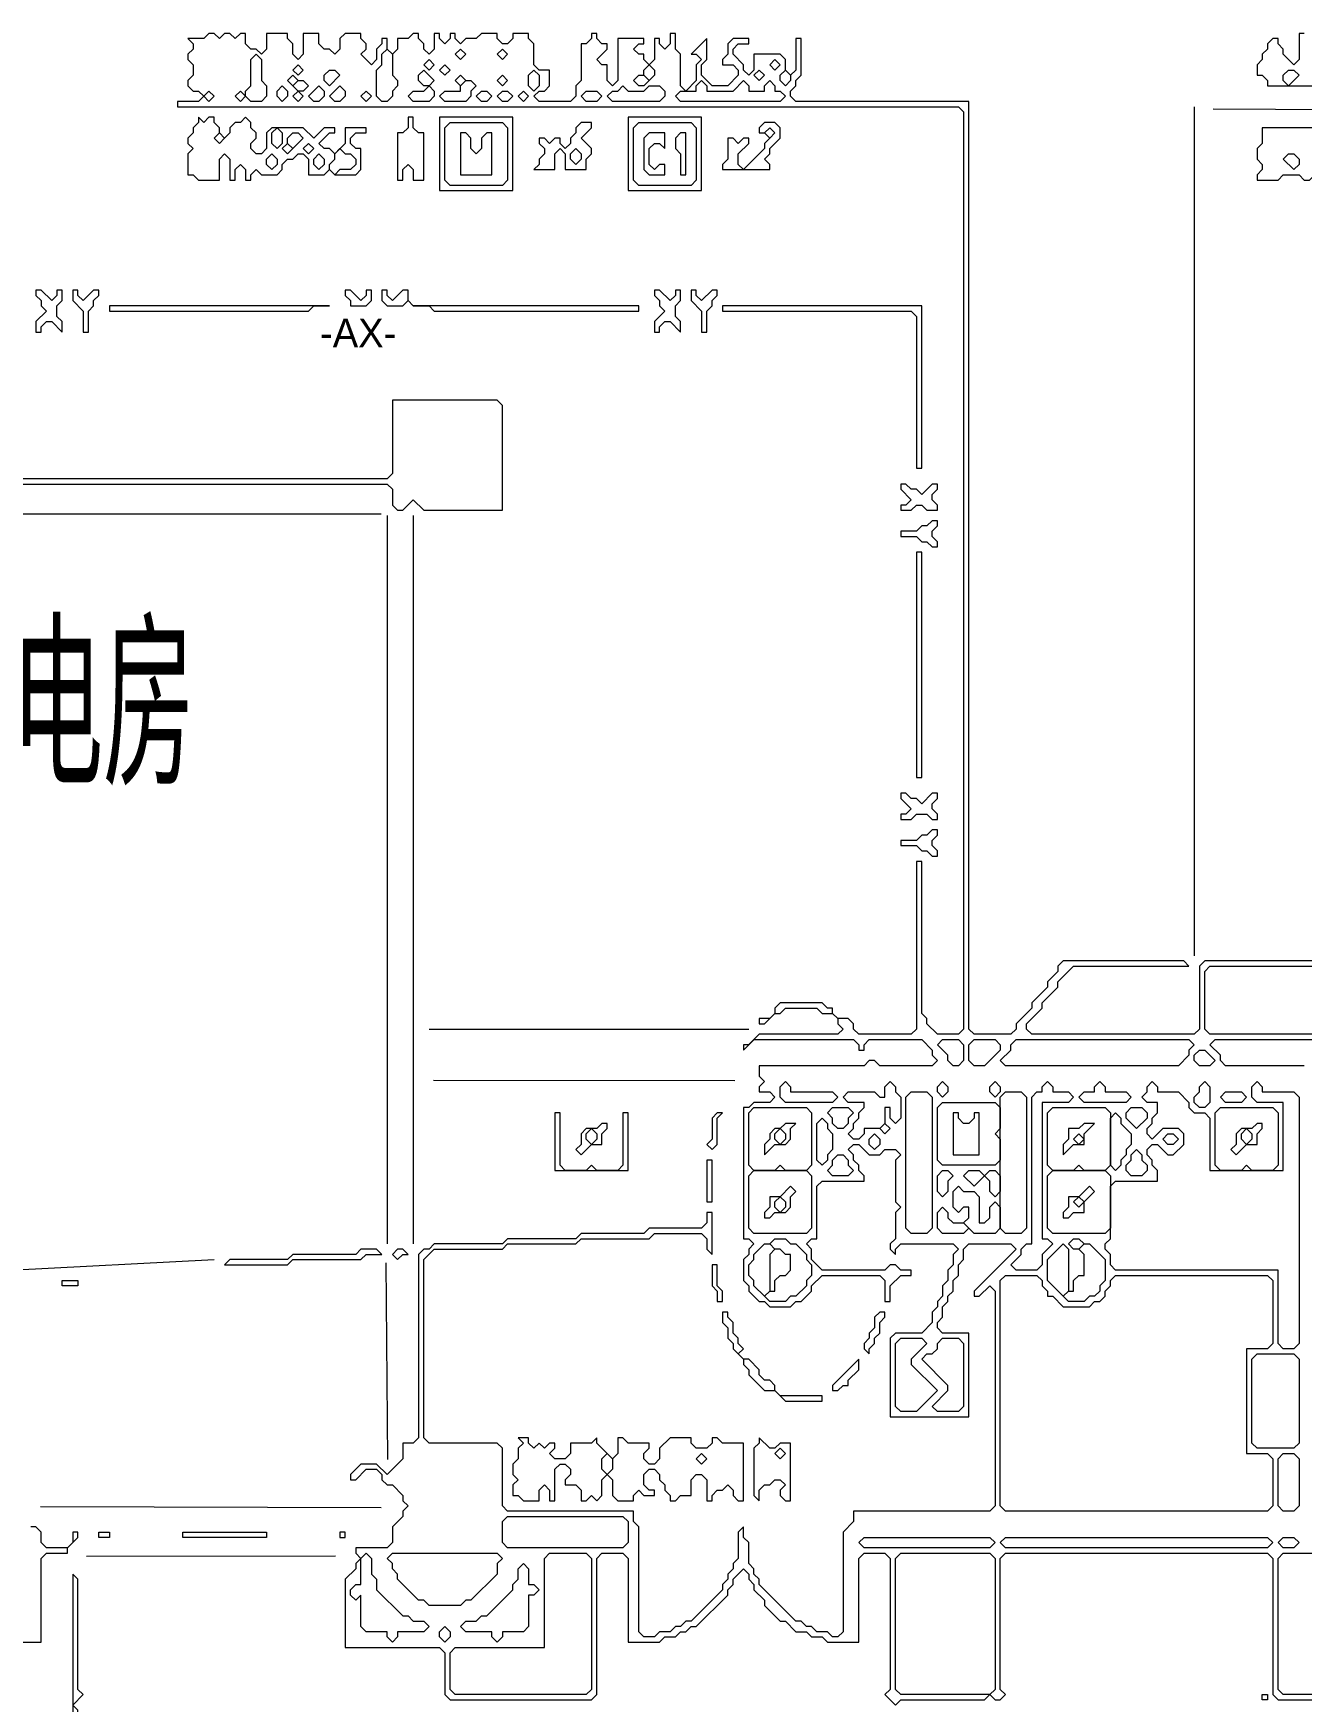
# Model space of a CAD drawing. Extents: x 67 to 3049, y 50 to 1736.
# Drawn here: x 1585.5 to 1827.5, y 301.7 to 620 of the extents above; entities that cross this region are included whole.
import ezdxf

# ---------------------------------------------------------------- set-up
doc = ezdxf.new("R2010")
doc.units = 0
for name, color, linetype, lineweight in [('OCR_TEXT', 6, 'Continuous', 0), ('TEXT_FALLBACK_OUTLINE', 2, 'Continuous', 0), ('TRACE_CURVE', 6, 'Continuous', 0), ('TRACE_STRAIGHT', 5, 'Continuous', 0), ('TRACE_TEXT_SYMBOL', 6, 'Continuous', 0)]:
    doc.layers.add(name, color=color, linetype=linetype, lineweight=lineweight)
doc.styles.add('wqy-unicode', font='wqy-unicode.lff')

msp = doc.modelspace()

# ---------------------------------------------------------------- linework, layer by layer
at = {"layer": 'TEXT_FALLBACK_OUTLINE', "color": 2}
for points in [[(1828, 620), (1827, 620), (1827, 615), (1826, 614), (1824, 616), (1824, 617), (1823, 618), (1823, 619), (1822, 619), (1821, 618), (1821, 617), (1820, 616), (1820, 615), (1819, 614), (1819, 612), (1820, 612), (1821, 611), (1821, 610), (1838, 610)], [(1617, 604), (1617, 603), (1616, 602), (1616, 601), (1615, 600), (1615, 599), (1616, 598), (1615, 597), (1615, 593), (1616, 593), (1617, 592), (1621, 592), (1621, 596), (1622, 597), (1623, 596), (1623, 592), (1624, 592), (1624, 594), (1625, 595), (1626, 594), (1626, 592), (1627, 592), (1627, 593), (1628, 594), (1629, 593), (1632, 593), (1633, 594), (1633, 595), (1634, 596), (1635, 596), (1636, 597), (1637, 597), (1638, 596), (1638, 593), (1641, 593), (1642, 594), (1643, 593), (1647, 593), (1648, 594), (1648, 598), (1647, 598), (1646, 599), (1646, 600), (1647, 601), (1649, 601), (1649, 602), (1645, 602), (1645, 599), (1643, 597), (1642, 598), (1641, 598), (1640, 599), (1642, 601), (1643, 601), (1643, 602), (1641, 602), (1639, 600), (1637, 602), (1631, 602), (1630, 601), (1630, 598), (1629, 597), (1628, 597), (1627, 598)], [(1627, 598), (1627, 599), (1628, 600), (1628, 601), (1627, 602), (1627, 603), (1626, 604), (1625, 603), (1624, 603), (1623, 602), (1623, 601), (1622, 600), (1621, 601), (1621, 602), (1620, 603), (1620, 604), (1619, 604), (1618, 603), (1617, 604)], [(1678, 352), (1679, 351), (1678, 350), (1678, 348), (1677, 347), (1677, 345), (1678, 344), (1677, 343), (1677, 341), (1678, 341), (1679, 340), (1682, 340), (1682, 342), (1683, 343), (1684, 342), (1684, 340), (1685, 340), (1685, 346), (1686, 347), (1687, 347), (1688, 346), (1688, 345), (1687, 344), (1687, 343), (1689, 343), (1690, 342), (1690, 340), (1691, 340), (1692, 341), (1693, 340), (1694, 341), (1694, 344), (1695, 345), (1696, 344), (1696, 341), (1697, 340), (1700, 340), (1700, 341), (1701, 342), (1702, 341), (1704, 341), (1704, 342), (1703, 342), (1702, 343), (1702, 345), (1703, 346), (1704, 346), (1705, 345), (1705, 344), (1706, 343), (1706, 342), (1707, 341), (1707, 340), (1708, 340), (1709, 341), (1711, 341), (1711, 344), (1712, 345), (1713, 345), (1714, 344), (1714, 340), (1715, 340), (1715, 341), (1716, 342)], [(1716, 342), (1717, 342), (1718, 343), (1719, 342), (1719, 341), (1720, 340), (1721, 340), (1721, 351), (1717, 351), (1716, 352), (1715, 352), (1715, 351), (1714, 350), (1712, 350), (1711, 351), (1711, 352), (1707, 352), (1705, 350), (1705, 348), (1704, 347), (1703, 347), (1702, 348), (1702, 349), (1703, 350), (1703, 351), (1699, 351), (1698, 352), (1697, 352), (1697, 349), (1696, 348), (1693, 351), (1693, 352), (1692, 351), (1688, 351), (1688, 349), (1687, 348), (1685, 348), (1684, 349), (1685, 350), (1685, 351), (1684, 351), (1683, 350), (1682, 351), (1681, 350), (1680, 351), (1680, 352), (1678, 352)]]:
    msp.add_lwpolyline(points, dxfattribs=at)
for points in [[(1824, 612), (1825, 613), (1826, 613), (1827, 612), (1825, 610), (1824, 611)], [(1631, 601), (1632, 602), (1633, 601), (1633, 599), (1632, 598), (1631, 599)], [(1657, 604), (1657, 602), (1656, 601), (1655, 601), (1655, 592), (1656, 592), (1656, 594), (1657, 595), (1658, 594), (1658, 592), (1660, 592), (1660, 601), (1659, 601), (1658, 602), (1658, 604)], [(1663, 604), (1663, 590), (1677, 590), (1677, 604)], [(1664, 602), (1665, 603), (1675, 603), (1676, 602), (1676, 592), (1675, 591), (1665, 591), (1664, 592)], [(1690, 603), (1689, 602), (1689, 601), (1688, 600), (1688, 599), (1687, 598), (1686, 599), (1686, 600), (1685, 600), (1684, 599), (1683, 600), (1682, 600), (1682, 599), (1683, 598), (1683, 597), (1682, 596), (1682, 595), (1681, 594), (1685, 594), (1685, 597), (1686, 598), (1687, 597), (1687, 594), (1691, 594), (1691, 596), (1692, 597), (1692, 598), (1690, 600), (1692, 602), (1692, 603)], [(1699, 604), (1699, 590), (1713, 590), (1713, 604)], [(1700, 602), (1701, 603), (1711, 603), (1712, 602), (1712, 592), (1711, 591), (1701, 591), (1700, 592)], [(1725, 603), (1724, 602), (1724, 601), (1725, 601), (1726, 600), (1725, 599), (1725, 598), (1721, 594), (1720, 595), (1720, 597), (1722, 599), (1722, 600), (1721, 600), (1720, 599), (1719, 600), (1718, 600), (1718, 596), (1717, 595), (1717, 594), (1726, 594), (1726, 595), (1725, 596), (1726, 597), (1726, 598), (1728, 600), (1728, 602), (1727, 603)], [(1725, 601), (1726, 602), (1727, 601), (1726, 600)], [(1820, 602), (1820, 599), (1819, 598), (1819, 596), (1820, 595), (1820, 594), (1819, 593), (1819, 592), (1823, 592), (1824, 593), (1827, 593), (1828, 592), (1829, 592), (1830, 593), (1831, 592), (1833, 592), (1835, 594), (1835, 597), (1834, 597), (1833, 596), (1832, 597), (1832, 602)], [(1620, 600), (1621, 601), (1622, 600), (1621, 599)], [(1633, 598), (1634, 599), (1635, 598), (1634, 597)], [(1634, 600), (1635, 601), (1636, 601), (1637, 600), (1635, 598), (1634, 599)], [(1637, 598), (1638, 599), (1639, 598), (1638, 597)], [(1667, 601), (1667, 593), (1673, 593), (1673, 601), (1672, 601), (1671, 600), (1671, 598), (1670, 597), (1669, 598), (1669, 600), (1668, 601)], [(1703, 601), (1702, 600), (1702, 594), (1703, 593), (1706, 593), (1706, 595), (1705, 595), (1704, 594), (1703, 595), (1703, 598), (1704, 599), (1705, 599), (1706, 598), (1706, 601)], [(1709, 601), (1708, 600), (1708, 598), (1709, 597), (1709, 593), (1710, 593), (1710, 601)], [(1630, 596), (1631, 597), (1632, 596), (1632, 595), (1631, 594), (1630, 595)], [(1639, 596), (1640, 597), (1641, 596), (1641, 595), (1640, 594), (1639, 595)], [(1643, 597), (1644, 598), (1645, 597), (1646, 597), (1647, 596), (1647, 595), (1646, 594), (1644, 594), (1643, 593), (1642, 594), (1642, 595), (1643, 596)], [(1688, 597), (1689, 598), (1690, 597), (1690, 596), (1689, 595), (1688, 596)], [(1824, 596), (1825, 597), (1826, 597), (1827, 596), (1827, 595), (1826, 594)], [(1586, 571), (1586, 570), (1587, 569), (1587, 568), (1588, 567), (1586, 565), (1586, 563), (1587, 563), (1587, 564), (1588, 565), (1589, 565), (1591, 563), (1591, 565), (1590, 566), (1590, 568), (1591, 569), (1591, 571), (1590, 571), (1590, 570), (1589, 569), (1587, 571)], [(1593, 571), (1593, 569), (1595, 567), (1595, 563), (1596, 563), (1596, 567), (1597, 568), (1597, 569), (1598, 570), (1598, 571), (1597, 571), (1595, 569), (1594, 570), (1594, 571)], [(1704, 571), (1704, 570), (1705, 569), (1705, 568), (1706, 567), (1704, 565), (1704, 563), (1705, 563), (1705, 564), (1706, 565), (1707, 565), (1709, 563), (1709, 565), (1708, 566), (1708, 568), (1709, 569), (1709, 571), (1708, 571), (1708, 570), (1707, 569), (1705, 571)], [(1711, 571), (1711, 569), (1713, 567), (1713, 563), (1714, 563), (1714, 567), (1715, 568), (1715, 569), (1716, 570), (1716, 571), (1715, 571), (1713, 569), (1712, 570), (1712, 571)], [(1751, 534), (1751, 533), (1753, 531), (1752, 530), (1751, 530), (1751, 529), (1753, 529), (1754, 530), (1755, 530), (1756, 529), (1758, 529), (1758, 530), (1757, 531), (1757, 532), (1758, 533), (1758, 534), (1757, 534), (1755, 532), (1754, 533), (1753, 533), (1752, 534)], [(1757, 527), (1756, 526), (1755, 526), (1754, 525), (1751, 525), (1751, 524), (1754, 524), (1755, 523), (1756, 523), (1757, 522), (1758, 522), (1758, 523), (1757, 524), (1757, 525), (1758, 526), (1758, 527)], [(1751, 475), (1751, 474), (1753, 472), (1752, 471), (1751, 471), (1751, 470), (1753, 470), (1754, 471), (1756, 471), (1757, 470), (1758, 470), (1758, 471), (1757, 472), (1757, 473), (1758, 474), (1758, 475), (1757, 475), (1755, 473), (1754, 474), (1753, 474), (1752, 475)], [(1757, 468), (1756, 467), (1755, 467), (1754, 466), (1751, 466), (1751, 465), (1754, 465), (1755, 464), (1756, 464), (1757, 463), (1758, 463), (1758, 464), (1757, 465), (1757, 466), (1758, 467), (1758, 468)], [(1724, 352), (1724, 351), (1723, 350), (1723, 341), (1724, 340), (1724, 342), (1725, 343), (1726, 343), (1727, 344), (1728, 344), (1729, 343), (1728, 342), (1728, 341), (1729, 340), (1730, 340), (1730, 351), (1728, 351), (1727, 350), (1726, 350)], [(1694, 348), (1695, 349), (1696, 348), (1696, 346), (1695, 345), (1694, 346)], [(1712, 348), (1713, 349), (1714, 348), (1713, 347)], [(1727, 349), (1728, 350), (1729, 349), (1728, 348)]]:
    msp.add_lwpolyline(points, close=True, dxfattribs=at)
at = {"layer": 'TRACE_CURVE', "color": 6}
for points in [[(1619, 620), (1618, 619), (1615, 619), (1616, 618), (1616, 617), (1615, 616), (1615, 615), (1616, 614), (1616, 612), (1615, 611), (1615, 610), (1616, 609), (1617, 609), (1618, 608), (1617, 607), (1613, 607), (1613, 606), (1762, 606), (1763, 605), (1763, 430), (1762, 429), (1758, 429), (1756, 431), (1756, 432), (1755, 433), (1755, 462), (1754, 462), (1754, 430), (1753, 429), (1743, 429), (1742, 430), (1742, 431), (1741, 432), (1739, 432), (1738, 433), (1738, 434), (1737, 434), (1736, 435), (1728, 435), (1727, 434), (1727, 433), (1726, 432), (1724, 432), (1724, 431), (1725, 431), (1727, 433), (1728, 433), (1729, 434), (1735, 434), (1736, 433), (1738, 433), (1739, 432), (1739, 431), (1740, 430), (1739, 429), (1724, 429), (1722, 427), (1721, 427), (1721, 426), (1723, 428), (1742, 428), (1743, 427), (1743, 426), (1744, 426)], [(1641, 617), (1640, 618), (1640, 620), (1637, 620), (1637, 616), (1636, 615), (1635, 616), (1635, 618), (1634, 619), (1634, 620), (1630, 620), (1630, 617), (1629, 616), (1628, 617), (1627, 617), (1626, 618), (1626, 620), (1625, 620), (1624, 619), (1623, 620), (1622, 620), (1621, 619), (1620, 620), (1619, 620)], [(1691, 618), (1690, 618), (1690, 611), (1689, 610), (1689, 608), (1688, 607), (1682, 607), (1681, 608), (1682, 609), (1683, 609), (1684, 610), (1684, 613), (1682, 613), (1681, 614), (1681, 618), (1680, 619), (1680, 620), (1677, 620), (1677, 619), (1676, 618), (1675, 618), (1674, 619), (1674, 620), (1671, 620), (1670, 619), (1668, 619), (1667, 618), (1666, 619), (1666, 620), (1665, 620), (1665, 619), (1664, 618), (1663, 619), (1663, 620), (1662, 620), (1662, 617), (1661, 616), (1660, 617), (1660, 618), (1659, 619), (1659, 620), (1658, 620), (1657, 619), (1655, 619), (1655, 617), (1654, 616), (1653, 617), (1653, 619), (1652, 619), (1652, 618), (1651, 617), (1651, 615), (1650, 614), (1648, 616), (1649, 617), (1649, 618), (1648, 619), (1648, 620), (1645, 620), (1644, 619), (1644, 617), (1643, 616), (1642, 617), (1641, 617)], [(1723, 616), (1723, 613), (1722, 612), (1721, 613), (1721, 614), (1719, 616), (1719, 617), (1720, 618), (1722, 618), (1722, 619), (1719, 619), (1718, 618), (1718, 616), (1717, 615), (1717, 614), (1719, 614), (1720, 613), (1720, 612), (1718, 610), (1715, 610), (1713, 612), (1713, 614), (1714, 615), (1714, 619), (1711, 616), (1712, 616), (1713, 615), (1712, 614), (1712, 611), (1710, 609), (1709, 610), (1709, 616), (1708, 617), (1708, 620), (1707, 620), (1707, 618), (1706, 617), (1705, 618), (1705, 619), (1704, 619), (1704, 615), (1703, 614), (1702, 615), (1702, 616), (1701, 616), (1700, 617), (1701, 618), (1702, 618), (1702, 619), (1697, 619), (1697, 611), (1696, 610), (1695, 611), (1695, 614), (1694, 614), (1693, 615), (1695, 617), (1695, 618), (1694, 618), (1693, 619), (1693, 620), (1692, 620), (1692, 619), (1691, 618)], [(1837, 443), (1809, 443), (1808, 442), (1808, 430), (1807, 429), (1776, 429), (1775, 430), (1775, 431), (1778, 434), (1778, 435), (1781, 438), (1781, 439), (1784, 442), (1806, 442), (1805, 443), (1782, 443), (1781, 442), (1781, 441), (1779, 439), (1779, 438), (1776, 435), (1776, 434), (1773, 431), (1773, 430), (1772, 429), (1765, 429), (1764, 430), (1764, 607), (1731, 607), (1730, 608), (1730, 609), (1731, 610), (1731, 611), (1732, 612), (1732, 619), (1731, 619), (1731, 613), (1730, 612), (1729, 613), (1729, 615), (1728, 616), (1723, 616)], [(1658, 531), (1660, 529), (1675, 529), (1675, 549), (1674, 550), (1654, 550), (1654, 536), (1653, 535), (1477, 535)], [(1477, 534), (1653, 534), (1654, 533), (1654, 530), (1655, 529), (1656, 529), (1658, 531)], [(1831, 429), (1810, 429), (1809, 430), (1809, 441), (1810, 442), (1837, 442)], [(1744, 426), (1744, 427), (1745, 428), (1755, 428), (1757, 426), (1757, 425), (1758, 424), (1757, 423), (1747, 423), (1746, 424), (1745, 424), (1744, 423), (1724, 423), (1724, 421), (1725, 420), (1724, 419), (1724, 418), (1726, 418), (1727, 417), (1726, 416), (1723, 416), (1722, 415), (1721, 415), (1721, 390), (1722, 390), (1723, 389), (1722, 388), (1722, 387), (1721, 386), (1721, 382), (1722, 381), (1722, 380), (1724, 378), (1725, 378), (1726, 377), (1730, 377), (1731, 378), (1732, 378), (1734, 380), (1734, 381), (1736, 383), (1747, 383), (1748, 382), (1748, 378), (1749, 378), (1749, 381), (1751, 383), (1753, 383), (1753, 384), (1751, 384), (1750, 385), (1749, 385), (1748, 384), (1736, 384), (1734, 386), (1734, 388), (1733, 389), (1734, 390), (1735, 390), (1735, 400), (1736, 401), (1744, 401), (1744, 402), (1743, 403)], [(1828, 423), (1813, 423), (1812, 424), (1812, 425), (1810, 427), (1811, 428), (1831, 428)], [(1743, 403), (1743, 404), (1742, 405), (1742, 406), (1741, 407), (1742, 408), (1743, 408), (1745, 406), (1747, 406), (1748, 407), (1750, 407), (1751, 406), (1750, 405), (1750, 397), (1751, 396), (1750, 395), (1750, 390), (1749, 389), (1749, 388), (1750, 387), (1750, 388), (1751, 389), (1761, 389), (1762, 388), (1761, 387), (1761, 385), (1760, 384), (1760, 382), (1759, 381), (1759, 379), (1758, 378), (1758, 377), (1757, 376), (1757, 374), (1755, 372), (1750, 372), (1749, 371), (1749, 356), (1764, 356), (1764, 372), (1759, 372), (1758, 373), (1758, 374), (1759, 375), (1759, 377), (1760, 378), (1760, 379), (1761, 380), (1761, 382), (1762, 383), (1762, 385), (1763, 386), (1763, 388), (1764, 389), (1772, 389), (1773, 388), (1765, 380), (1765, 379), (1766, 379), (1768, 381), (1769, 380), (1769, 339), (1768, 338), (1742, 338)], [(1742, 338), (1742, 336), (1740, 334), (1740, 315), (1739, 314), (1738, 314), (1737, 315), (1735, 315), (1734, 316), (1733, 316), (1732, 317), (1731, 317), (1724, 324), (1724, 325), (1723, 326), (1723, 327), (1722, 328), (1722, 332), (1721, 333), (1721, 335), (1720, 334), (1720, 329), (1719, 328), (1719, 327), (1718, 326), (1718, 325), (1717, 324), (1717, 323), (1711, 317), (1710, 317), (1709, 316), (1708, 316), (1707, 315), (1705, 315), (1704, 314), (1702, 314), (1701, 315), (1701, 335), (1700, 336), (1700, 338), (1676, 338), (1675, 339), (1675, 350), (1674, 351), (1661, 351), (1660, 352), (1660, 386), (1662, 388), (1675, 388), (1676, 389), (1689, 389), (1690, 390), (1703, 390), (1704, 391), (1713, 391), (1714, 390), (1714, 388), (1715, 387), (1715, 395), (1714, 395), (1714, 393), (1713, 392), (1703, 392), (1702, 391)], [(1702, 391), (1690, 391), (1689, 390), (1676, 390), (1675, 389), (1662, 389), (1661, 388), (1660, 388), (1659, 387), (1659, 352), (1658, 351), (1656, 351), (1656, 348), (1653, 345), (1651, 347), (1648, 347), (1646, 345), (1646, 344), (1647, 344), (1649, 346), (1651, 346), (1652, 345), (1652, 344), (1653, 343), (1654, 343), (1656, 341), (1656, 340), (1657, 339), (1656, 338), (1656, 337), (1654, 335), (1654, 332), (1653, 331), (1647, 331), (1647, 330), (1648, 329), (1647, 328), (1647, 327), (1645, 325), (1645, 312), (1663, 312), (1664, 311), (1664, 303), (1665, 302), (1692, 302), (1693, 303), (1693, 329), (1694, 330), (1698, 330), (1699, 329), (1699, 313), (1705, 313), (1706, 314), (1708, 314), (1709, 315), (1710, 315), (1711, 316), (1712, 316), (1718, 322), (1718, 323), (1719, 324), (1719, 325), (1721, 327), (1722, 326)], [(1722, 326), (1722, 325), (1723, 324), (1723, 323), (1725, 321), (1725, 320), (1728, 317), (1729, 317), (1731, 315), (1733, 315), (1734, 314), (1736, 314), (1737, 313), (1743, 313), (1743, 329), (1744, 330), (1748, 330), (1749, 329), (1749, 304), (1748, 303), (1750, 301)], [(1750, 301), (1751, 302), (1767, 302), (1768, 303), (1769, 302), (1770, 302), (1771, 303), (1770, 304), (1770, 329), (1771, 330), (1821, 330), (1822, 329), (1822, 303), (1823, 302), (1859, 302)], [(1860, 303), (1824, 303), (1823, 304), (1823, 329), (1824, 330), (1843, 330)]]:
    msp.add_lwpolyline(points, dxfattribs=at)
for points in [[(1627, 615), (1628, 616), (1629, 615), (1629, 611), (1630, 610), (1630, 608), (1629, 607), (1627, 607), (1626, 608), (1626, 609), (1627, 610)], [(1652, 616), (1653, 617), (1654, 616), (1654, 612), (1655, 611), (1655, 610), (1654, 609), (1654, 608), (1653, 607), (1652, 607), (1651, 608), (1651, 613), (1652, 614)], [(1660, 614), (1661, 615), (1662, 614), (1661, 613)], [(1666, 616), (1667, 617), (1668, 616), (1667, 615)], [(1674, 616), (1675, 617), (1676, 616), (1675, 615)], [(1726, 614), (1727, 615), (1728, 614), (1727, 613)], [(1634, 611), (1635, 612), (1636, 611), (1635, 610)], [(1635, 613), (1636, 614), (1637, 613), (1636, 612)], [(1641, 612), (1642, 613), (1643, 613), (1644, 612), (1642, 610), (1641, 611)], [(1659, 612), (1660, 613), (1662, 611), (1661, 610), (1660, 610), (1659, 611)], [(1663, 613), (1664, 614), (1665, 613), (1664, 612)], [(1666, 611), (1667, 612), (1668, 611), (1667, 610)], [(1674, 611), (1675, 612), (1676, 611), (1675, 610)], [(1680, 612), (1681, 613), (1682, 612), (1682, 610), (1681, 609), (1680, 610)], [(1700, 611), (1701, 612), (1702, 612), (1703, 611), (1702, 610), (1701, 610)], [(1702, 613), (1703, 614), (1704, 613), (1704, 612), (1703, 611), (1702, 612)], [(1723, 612), (1724, 613), (1725, 612), (1724, 611)], [(1728, 612), (1729, 613), (1730, 612), (1730, 611), (1729, 610), (1728, 611)], [(1618, 608), (1619, 609), (1620, 608), (1619, 607)], [(1624, 608), (1625, 609), (1626, 608), (1625, 607)], [(1632, 609), (1633, 610), (1634, 609), (1634, 608), (1633, 607), (1632, 608)], [(1635, 610), (1636, 611), (1637, 611), (1638, 610), (1637, 609), (1636, 609)], [(1635, 608), (1636, 609), (1637, 608), (1636, 607)], [(1640, 610), (1641, 609), (1641, 608), (1640, 607), (1639, 607), (1638, 608)], [(1644, 610), (1645, 609), (1645, 608), (1644, 607), (1643, 607), (1642, 608)], [(1648, 608), (1649, 609), (1650, 608), (1649, 607)], [(1660, 609), (1661, 610), (1662, 609), (1662, 608), (1661, 607), (1658, 607), (1657, 608), (1658, 609)], [(1667, 610), (1668, 611), (1669, 611), (1670, 610), (1669, 609), (1669, 608), (1668, 607), (1664, 607), (1663, 608), (1664, 609), (1667, 609)], [(1670, 608), (1671, 609), (1672, 609), (1673, 608), (1672, 607), (1671, 607)], [(1674, 608), (1675, 609), (1676, 609), (1677, 608), (1676, 607), (1675, 607)], [(1678, 608), (1679, 609), (1680, 608), (1679, 607)], [(1690, 608), (1691, 609), (1693, 609), (1694, 608), (1693, 607), (1691, 607)], [(1697, 609), (1698, 610), (1699, 609), (1702, 609), (1703, 610), (1705, 610), (1706, 609), (1706, 608), (1705, 607), (1696, 607), (1695, 608), (1696, 609)], [(1712, 610), (1713, 611), (1714, 610), (1714, 609), (1719, 609), (1721, 611), (1722, 610), (1722, 609), (1725, 609), (1725, 610), (1726, 611), (1727, 610), (1727, 609), (1728, 609), (1729, 608), (1728, 607), (1709, 607), (1708, 608), (1709, 609), (1712, 609)], [(1758, 427), (1759, 428), (1762, 428), (1763, 427), (1763, 424), (1762, 423), (1761, 423), (1760, 424), (1760, 425)], [(1764, 427), (1765, 428), (1769, 428), (1770, 427), (1770, 426), (1767, 423), (1765, 423), (1764, 424)], [(1772, 427), (1773, 428), (1806, 428), (1807, 427), (1806, 426), (1806, 425), (1804, 423), (1771, 423), (1770, 424), (1772, 426)], [(1807, 425), (1808, 426), (1809, 426), (1811, 424), (1810, 423), (1808, 423), (1807, 424)], [(1728, 419), (1729, 420), (1730, 419), (1730, 418), (1738, 418), (1739, 417), (1738, 416), (1729, 416), (1728, 417)], [(1748, 419), (1749, 420), (1750, 419), (1750, 418), (1751, 417), (1751, 413), (1750, 412), (1749, 413), (1749, 415), (1748, 415), (1748, 412), (1747, 411), (1744, 411), (1744, 410), (1743, 409), (1742, 409), (1741, 410), (1742, 411), (1742, 412), (1743, 413), (1743, 414), (1744, 415), (1744, 416), (1741, 416), (1740, 417), (1741, 418), (1746, 418), (1747, 417), (1748, 417)], [(1752, 417), (1753, 418), (1756, 418), (1757, 417), (1757, 392), (1756, 391), (1753, 391), (1752, 392)], [(1758, 419), (1759, 420), (1760, 419), (1760, 418), (1759, 417), (1758, 418)], [(1768, 419), (1769, 420), (1770, 419), (1770, 418), (1769, 417), (1768, 418)], [(1770, 417), (1771, 418), (1774, 418), (1775, 417), (1775, 392), (1774, 391), (1771, 391), (1770, 392)], [(1778, 419), (1779, 420), (1780, 419), (1780, 418), (1783, 418), (1784, 417), (1783, 416), (1778, 416), (1778, 390), (1779, 390), (1780, 389), (1778, 387), (1778, 385), (1777, 384), (1773, 384), (1772, 385), (1774, 387), (1774, 388), (1775, 389), (1776, 389), (1776, 417), (1777, 418), (1778, 418)], [(1788, 419), (1789, 420), (1790, 419), (1790, 418), (1794, 418), (1795, 417), (1794, 416), (1786, 416), (1785, 417), (1786, 418), (1788, 418)], [(1798, 419), (1799, 420), (1800, 419), (1800, 418), (1804, 418), (1806, 416), (1806, 415), (1807, 414), (1809, 414), (1810, 413), (1810, 403), (1824, 403), (1824, 416), (1819, 416), (1818, 417), (1818, 419), (1819, 420), (1820, 419), (1820, 418), (1826, 418), (1827, 417), (1827, 370), (1826, 369), (1824, 369), (1823, 370), (1823, 384), (1792, 384), (1791, 385), (1791, 387), (1790, 388), (1790, 389), (1791, 390), (1791, 400), (1792, 401), (1800, 401), (1800, 403), (1799, 404), (1799, 405), (1798, 406), (1798, 407), (1799, 408), (1800, 408), (1802, 406), (1803, 406), (1805, 408), (1805, 410), (1804, 411), (1801, 411), (1799, 409), (1798, 410), (1798, 411), (1799, 412), (1799, 413), (1800, 414), (1800, 416), (1798, 416), (1797, 417), (1798, 418)], [(1808, 419), (1809, 420), (1810, 419), (1810, 416), (1809, 415), (1808, 415), (1807, 416), (1807, 417), (1808, 418)], [(1812, 417), (1813, 418), (1816, 418), (1817, 417), (1816, 416), (1813, 416)], [(1722, 414), (1723, 415), (1733, 415), (1734, 414), (1734, 404), (1733, 403), (1729, 403), (1728, 404), (1727, 403), (1723, 403), (1722, 404)], [(1737, 414), (1738, 415), (1741, 415), (1742, 414), (1741, 413), (1741, 412), (1740, 411), (1739, 411), (1738, 412), (1738, 413)], [(1758, 415), (1759, 416), (1769, 416), (1770, 415), (1770, 411), (1769, 410), (1770, 409), (1770, 405), (1769, 404), (1759, 404), (1758, 405)], [(1779, 414), (1780, 415), (1790, 415), (1791, 414), (1791, 404), (1790, 403), (1786, 403), (1785, 404), (1784, 403), (1780, 403), (1779, 404)], [(1791, 413), (1792, 414), (1793, 413), (1793, 412), (1795, 410), (1795, 408), (1794, 407), (1794, 406), (1793, 405), (1793, 404), (1792, 403), (1791, 404)], [(1794, 414), (1795, 415), (1797, 415), (1798, 414), (1798, 413), (1796, 411), (1794, 413)], [(1811, 414), (1812, 415), (1822, 415), (1823, 414), (1823, 404), (1822, 403), (1818, 403), (1817, 404), (1816, 403), (1812, 403), (1811, 404)], [(1735, 412), (1736, 413), (1737, 412), (1737, 411), (1738, 410), (1738, 407), (1737, 406), (1737, 405), (1736, 404), (1735, 405)], [(1747, 411), (1748, 412), (1749, 411), (1748, 410)], [(1745, 409), (1746, 410), (1747, 409), (1747, 408), (1746, 407), (1745, 408)], [(1801, 409), (1802, 410), (1803, 410), (1804, 409), (1803, 408), (1802, 408)], [(1738, 405), (1739, 406), (1740, 406), (1741, 405), (1741, 404), (1742, 403), (1741, 402), (1738, 402), (1737, 403), (1738, 404)], [(1795, 406), (1796, 407), (1797, 406), (1797, 405), (1798, 404), (1798, 403), (1797, 402), (1795, 402), (1794, 403), (1794, 404), (1795, 405)], [(1722, 402), (1723, 403), (1733, 403), (1734, 402), (1734, 392), (1733, 391), (1723, 391), (1722, 392)], [(1758, 402), (1759, 403), (1760, 403), (1761, 402), (1760, 401), (1760, 399), (1759, 398), (1758, 399)], [(1763, 402), (1764, 403), (1766, 403), (1767, 402), (1765, 400)], [(1767, 402), (1768, 403), (1769, 403), (1770, 402), (1770, 399), (1769, 398), (1768, 399), (1768, 401)], [(1779, 402), (1780, 403), (1790, 403), (1791, 402), (1791, 392), (1790, 391), (1780, 391), (1779, 392)], [(1761, 399), (1762, 400), (1763, 399), (1765, 399), (1766, 398), (1766, 393), (1767, 393), (1768, 394), (1768, 396), (1769, 397), (1770, 396), (1770, 392), (1769, 391), (1765, 391), (1763, 393), (1764, 394), (1764, 396), (1763, 396), (1762, 395), (1761, 396)], [(1758, 395), (1759, 396), (1760, 395), (1760, 394), (1761, 393), (1763, 393), (1764, 392), (1763, 391), (1759, 391), (1758, 392)], [(1725, 389), (1726, 389), (1727, 388), (1726, 387), (1726, 380), (1725, 379), (1723, 381), (1723, 382), (1722, 383), (1722, 385), (1723, 386), (1723, 387)], [(1726, 389), (1727, 390), (1729, 390), (1730, 389), (1731, 389), (1733, 387), (1733, 386), (1734, 385), (1734, 383), (1733, 382), (1733, 381), (1731, 379), (1730, 379), (1729, 378), (1726, 378), (1725, 379), (1726, 380), (1727, 380), (1727, 382), (1728, 383), (1729, 383), (1730, 384), (1730, 387), (1729, 387), (1728, 388), (1727, 388)], [(1782, 389), (1783, 388), (1783, 380), (1782, 379), (1779, 382), (1779, 386)], [(1785, 388), (1786, 389), (1787, 389), (1790, 386), (1790, 382), (1789, 381), (1789, 380), (1788, 379), (1787, 379), (1786, 378), (1783, 378), (1782, 379), (1783, 380), (1784, 380), (1784, 382), (1785, 383), (1786, 383), (1786, 387)], [(1783, 389), (1784, 390), (1785, 390), (1786, 389), (1785, 388), (1784, 388)], [(1770, 382), (1771, 383), (1777, 383), (1778, 382), (1778, 381), (1779, 380), (1779, 379), (1780, 379), (1782, 377), (1787, 377), (1788, 378), (1789, 378), (1790, 379), (1790, 380), (1791, 381), (1791, 382), (1792, 383), (1821, 383), (1822, 382), (1822, 370), (1821, 369), (1817, 369), (1817, 349), (1821, 349), (1822, 348), (1822, 339), (1821, 338), (1771, 338), (1770, 339)], [(1750, 370), (1751, 371), (1755, 371), (1756, 370), (1753, 367), (1753, 366), (1758, 361), (1754, 357), (1751, 357), (1750, 358)], [(1758, 370), (1759, 371), (1762, 371), (1763, 370), (1763, 358), (1762, 357), (1758, 357), (1757, 358), (1760, 361), (1760, 362), (1755, 367), (1756, 368), (1757, 368), (1758, 369)], [(1818, 367), (1819, 368), (1826, 368), (1827, 367), (1827, 351), (1826, 350), (1819, 350), (1818, 351)], [(1823, 348), (1824, 349), (1826, 349), (1827, 348), (1827, 339), (1826, 338), (1824, 338), (1823, 339)], [(1675, 336), (1676, 337), (1698, 337), (1699, 336), (1699, 332), (1698, 331), (1676, 331), (1675, 332)], [(1743, 332), (1744, 333), (1768, 333), (1769, 332), (1768, 331), (1744, 331)], [(1770, 332), (1771, 333), (1821, 333), (1822, 332), (1821, 331), (1771, 331)], [(1823, 332), (1824, 333), (1826, 333), (1827, 332), (1826, 331), (1824, 331)], [(1648, 329), (1649, 330), (1650, 329), (1650, 326), (1651, 325), (1651, 323), (1656, 318), (1657, 318), (1658, 317), (1660, 317), (1661, 316), (1660, 315), (1655, 315), (1655, 314), (1654, 313), (1653, 314), (1653, 315), (1649, 315), (1648, 316), (1648, 322), (1647, 321), (1646, 322), (1646, 323), (1647, 324), (1648, 324)], [(1653, 329), (1654, 330), (1674, 330), (1675, 329), (1674, 328), (1674, 326), (1669, 321), (1668, 321), (1667, 320), (1661, 320), (1660, 321), (1659, 321), (1655, 325), (1655, 326), (1654, 327), (1654, 328)], [(1683, 329), (1684, 330), (1691, 330), (1692, 329), (1692, 304), (1691, 303), (1666, 303), (1665, 304), (1665, 311), (1666, 312), (1683, 312)], [(1678, 327), (1679, 328), (1680, 327), (1680, 324), (1681, 324), (1682, 323), (1681, 322), (1680, 322), (1680, 316), (1679, 315), (1675, 315), (1675, 314), (1674, 313), (1673, 314), (1673, 315), (1668, 315), (1667, 316), (1668, 317), (1670, 317), (1671, 318), (1672, 318), (1677, 323), (1677, 324), (1678, 325)], [(1750, 329), (1751, 330), (1768, 330), (1769, 329), (1769, 304), (1768, 303), (1751, 303), (1750, 304)], [(1663, 315), (1664, 316), (1665, 315), (1665, 314), (1664, 313), (1663, 314)]]:
    msp.add_lwpolyline(points, close=True, dxfattribs=at)
at = {"layer": 'TRACE_STRAIGHT', "color": 5}
for p, q in [((1807, 606), (1807, 444)), ((1810.626, 605.587), (1904.38, 605.187)), ((1470.624, 528.381), (1651.875, 528.321)), ((1653, 528), (1653, 389)), ((1658, 528), (1658, 389)), ((1661, 430), (1722, 430)), ((1661.871, 420.227), (1719.373, 420.175)), ((1581, 384), (1620, 386)), ((1652.772, 385.372), (1653.083, 347.864)), ((1586.87, 338.918), (1651.878, 338.672)), ((1595.625, 329.434), (1643.125, 329.456))]:
    msp.add_line(p, q, dxfattribs=at)
at = {"layer": 'TRACE_TEXT_SYMBOL', "color": 6}
for points in [[(1645, 571), (1645, 570), (1646, 569), (1646, 568), (1649, 568), (1650, 569), (1650, 571), (1649, 571), (1649, 570), (1648, 569), (1646, 571)], [(1652, 571), (1652, 569), (1653, 568), (1656, 568), (1657, 569), (1658, 568), (1661, 568), (1662, 567), (1701, 567), (1701, 568), (1658, 568), (1657, 569), (1657, 571), (1656, 571), (1654, 569), (1653, 570), (1653, 571)], [(1600, 568), (1600, 567), (1638, 567), (1639, 568), (1642, 568)], [(1717, 568), (1717, 567), (1753, 567), (1754, 566), (1754, 537), (1755, 537), (1755, 568)], [(1754, 521), (1754, 478), (1755, 478), (1755, 521)], [(1685, 414), (1685, 403), (1699, 403), (1699, 414), (1698, 414), (1698, 404), (1697, 403), (1693, 403), (1692, 404), (1691, 403), (1687, 403), (1686, 404), (1686, 414)], [(1716, 414), (1715, 413), (1715, 409), (1714, 408), (1715, 407), (1716, 408), (1716, 413), (1717, 414)], [(1761, 414), (1761, 406), (1766, 406), (1766, 414), (1765, 414), (1765, 413), (1764, 412), (1763, 412), (1762, 413), (1762, 414)], [(1694, 412), (1693, 411), (1691, 411), (1690, 410), (1690, 408), (1689, 407), (1690, 406), (1692, 408), (1694, 408), (1694, 410), (1695, 411), (1695, 412)], [(1691, 410), (1692, 411), (1693, 410), (1693, 409), (1692, 408), (1691, 409)], [(1729, 412), (1728, 411), (1727, 411), (1726, 410), (1726, 409), (1725, 408), (1725, 406), (1727, 408), (1729, 408), (1730, 409), (1730, 411), (1731, 412)], [(1727, 410), (1728, 411), (1729, 410), (1729, 409), (1728, 408), (1727, 409)], [(1786, 412), (1785, 411), (1783, 411), (1783, 409), (1782, 408), (1782, 406), (1784, 408), (1786, 408), (1786, 410), (1788, 412)], [(1819, 412), (1818, 411), (1816, 411), (1815, 410), (1815, 408), (1814, 407), (1815, 406), (1817, 408), (1819, 408), (1819, 410), (1820, 411), (1820, 412)], [(1816, 410), (1817, 411), (1818, 410), (1818, 409), (1817, 408), (1816, 409)], [(1784, 409), (1785, 410), (1786, 409), (1785, 408)], [(1714, 405), (1714, 397), (1715, 397), (1715, 405)], [(1730, 400), (1728, 398), (1726, 398), (1726, 396), (1725, 395), (1725, 394), (1726, 394), (1727, 395), (1729, 395), (1730, 396), (1730, 398), (1731, 399)], [(1727, 397), (1728, 398), (1729, 397), (1729, 396), (1728, 395), (1727, 396)], [(1787, 400), (1785, 398), (1783, 398), (1783, 396), (1782, 395), (1782, 394), (1783, 394), (1784, 395), (1786, 395), (1786, 397), (1788, 399)], [(1784, 397), (1785, 398), (1786, 397), (1785, 396)], [(1648, 388), (1647, 387), (1635, 387), (1634, 386), (1623, 386), (1622, 385), (1634, 385), (1635, 386), (1648, 386), (1649, 387), (1652, 387), (1651, 388)], [(1655, 388), (1654, 387), (1655, 386), (1656, 387), (1657, 387), (1656, 388)], [(1715, 385), (1715, 381), (1716, 380), (1716, 378), (1717, 378), (1717, 380), (1716, 381), (1716, 385)], [(1591, 382), (1594, 382), (1594, 381), (1591, 381)], [(1717, 376), (1717, 374), (1718, 373), (1718, 371), (1719, 370), (1719, 369), (1721, 367), (1721, 366), (1722, 365), (1722, 364), (1725, 361), (1727, 361), (1729, 359), (1736, 359), (1736, 360), (1728, 360), (1727, 361), (1727, 362), (1726, 363), (1725, 363), (1724, 364), (1724, 365), (1722, 367), (1721, 367), (1720, 368), (1721, 369), (1720, 370), (1720, 371), (1719, 372), (1719, 374), (1718, 375), (1718, 376)], [(1747, 376), (1746, 375), (1746, 373), (1745, 372), (1745, 371), (1744, 370), (1744, 369), (1745, 368), (1745, 369), (1746, 370), (1746, 371), (1747, 372), (1747, 374), (1748, 375), (1748, 376)], [(1743, 367), (1738, 362), (1738, 361), (1739, 361), (1740, 362), (1741, 362), (1741, 363), (1743, 365)], [(1598, 334), (1600, 334), (1600, 333), (1598, 333)], [(1614, 334), (1630, 334), (1630, 333), (1614, 333)], [(1644, 334), (1644, 333), (1645, 333), (1645, 334)], [(1593, 326), (1593, 290), (1592, 289), (1594, 287), (1593, 286), (1593, 284), (1594, 283), (1594, 300), (1593, 301), (1595, 303), (1594, 304), (1594, 325)], [(1820, 303), (1821, 303), (1821, 302), (1820, 302)]]:
    msp.add_lwpolyline(points, close=True, dxfattribs=at)
msp.add_lwpolyline([(1581, 313), (1587, 313), (1587, 329), (1588, 330), (1592, 330), (1592, 331), (1594, 333), (1594, 334), (1593, 334), (1593, 332), (1592, 331), (1588, 331), (1587, 332), (1587, 334), (1586, 335), (1585, 335)], dxfattribs=at)

# ---------------------------------------------------------------- texts
at = {"layer": 'OCR_TEXT', "color": 6, "style": 'wqy-unicode'}
for s, height, width, p in [('-AX-', 5.46, 0.995395, (1640.21, 560.098)), ('5号车间的配电房', 26.52, 0.482635, (1484.54, 479.331))]:
    msp.add_text(s, height=height, dxfattribs=dict(at, width=width)).set_placement(p)

doc.saveas('drawing.dxf')
